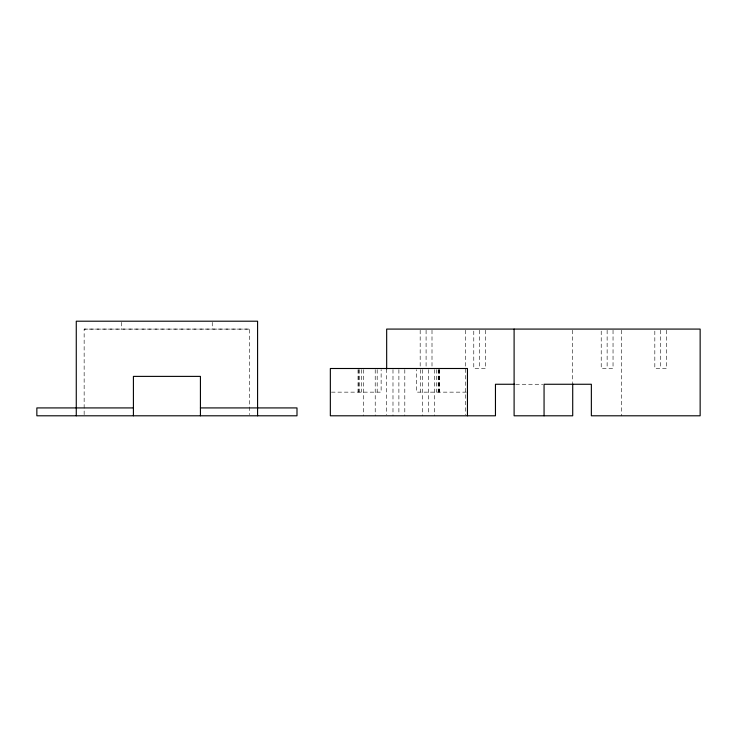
<?xml version="1.0" encoding="UTF-8"?>
<svg xmlns="http://www.w3.org/2000/svg" width="737" height="737" viewBox="0 0 737 737"><rect width="100%" height="100%" fill="white"/><g stroke="black" fill="none" stroke-linecap="round" stroke-linejoin="round"><path stroke-width="0.55" stroke-dasharray="3.69 2.76" d="M84.147 414.655L84.147 329.098L249.696 329.089L249.696 414.655M84.147 329.098L249.696 329.098M515.725 384.263L542.754 384.263M331.447 392.148L381.13 392.148L381.13 369.624M466.346 392.148L416.608 392.148L416.645 369.624M666.644 330.213L666.644 368.5L654.824 368.5L654.824 330.213M660.73 330.213L660.73 368.5M621.319 330.222L621.319 415.797M613.037 330.213L613.037 368.5L601.217 368.5L601.217 330.213M607.131 330.213L607.131 368.5M572.713 330.222L572.713 382.715M485.6 330.213L485.6 368.5L473.78 368.5L473.78 330.213M479.695 330.213L479.695 368.5M465.498 330.222L465.498 414.655M439.685 369.624L439.685 392.148M439.492 369.624L439.492 392.148M438.653 369.624L438.653 392.148M438.211 369.624L438.211 392.148M436.304 369.624L436.304 392.148M434.342 369.624L434.342 415.797M432.002 330.213L432.002 368.5M428.427 369.642L428.427 414.728M426.087 330.213L426.087 366.252M422.513 369.624L422.513 415.797M420.551 369.624L420.551 392.148M420.173 330.213L420.173 366.252M404.806 369.624L404.806 415.797M398.892 369.624L398.892 414.673M392.987 369.624L392.987 415.797M386.667 369.016L386.667 414.655M377.187 369.624L377.187 392.148M375.216 369.624L375.216 415.797M363.396 369.624L363.387 415.797M361.425 369.624L361.425 392.148M359.352 369.624L359.352 392.148M358.246 369.624L358.246 392.148M358.062 369.624L358.062 392.148M212.247 322.327L212.247 329.089M121.596 322.327L121.596 329.089"/><path stroke-width="1.11" d="M514.601 384.263L495.457 384.263L495.457 415.797L330.342 415.797L330.342 368.5L467.451 368.5L467.451 415.797M133.415 407.92L36.85 407.92L36.85 415.797L296.993 415.797L296.993 407.92L200.427 407.92M572.713 383.848L572.713 415.797L514.104 415.797L514.104 329.08M544.063 415.797L544.063 384.263L591.36 384.263L591.36 415.797L700.15 415.797L700.15 329.08L386.667 329.08L386.667 369.016M257.582 415.797L257.582 321.203L76.27 321.203L76.27 415.797M200.427 415.797L200.427 376.386L133.415 376.386L133.415 415.797"/></g></svg>
